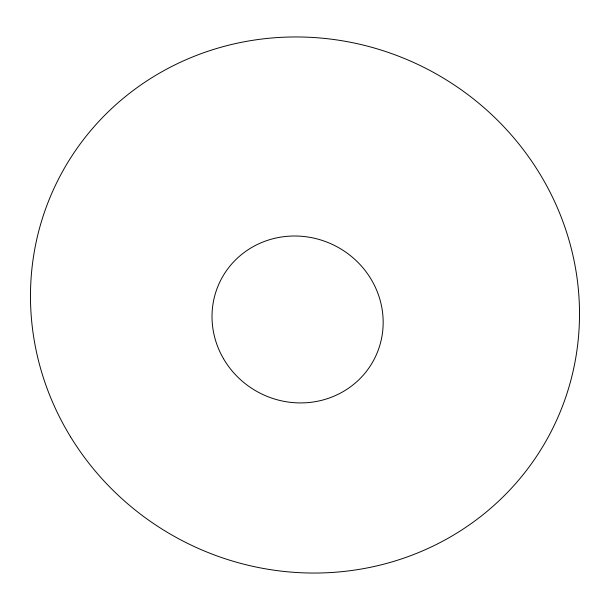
<?xml version="1.0" encoding="UTF-8"?>
<svg xmlns="http://www.w3.org/2000/svg" width="610" height="610" viewBox="0 0 610 610"><rect width="100%" height="100%" fill="white"/><g stroke="black" fill="none" stroke-linecap="round" stroke-linejoin="round"><path stroke-width="0.91" d="M223.473 358.642A86.315 82.693 27.1 0 0 371.696 363.69A86.315 82.693 27.1 0 0 297.604 236.055A86.315 82.693 27.1 0 0 223.473 358.642M70.577 436.844A276.772 265.708 27.1 0 0 545.919 441.183A276.772 265.708 27.1 0 0 298.481 36.966A276.772 265.708 27.1 0 0 70.577 436.844"/></g></svg>
